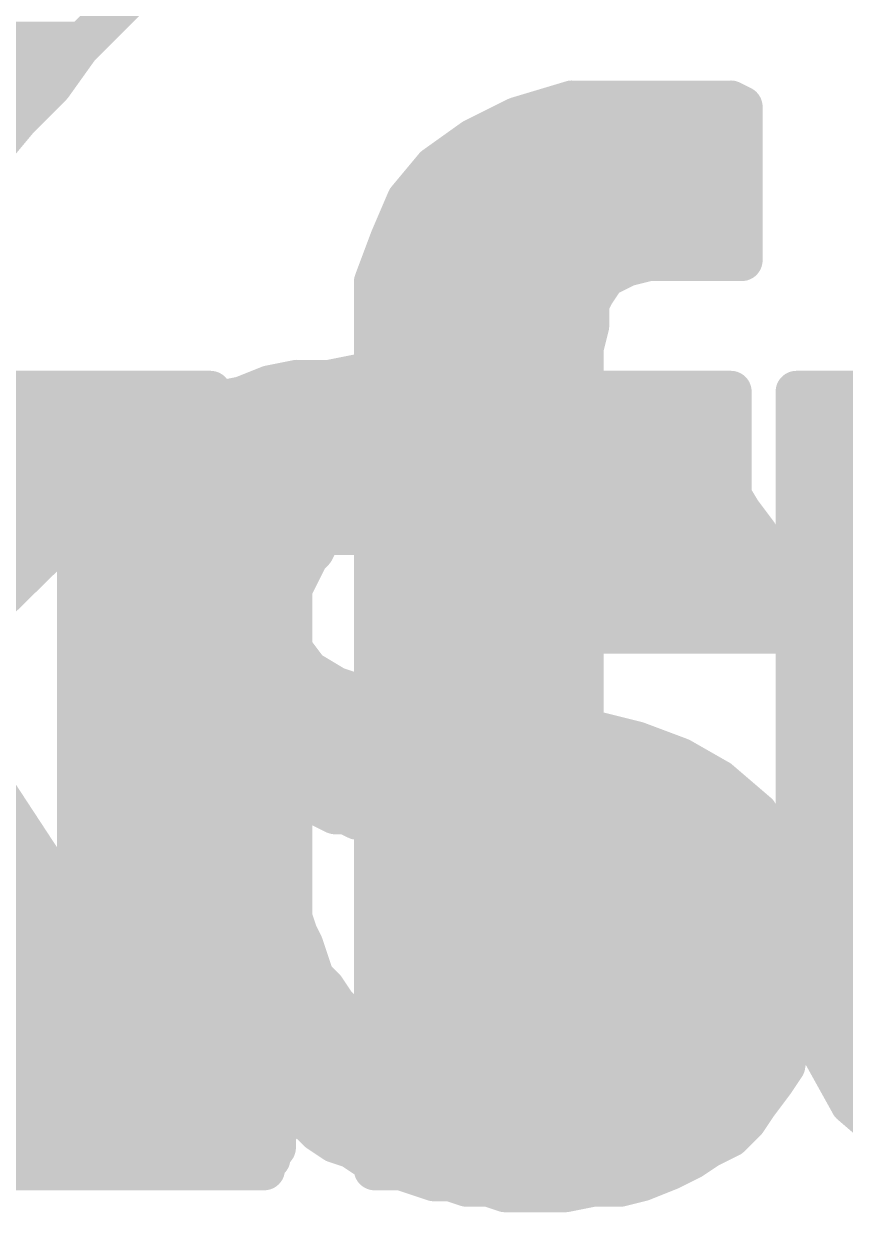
# Model space of a CAD drawing. Extents: x -41 to 66, y -21 to 32.
# Drawn here: x 13.79 to 15.29, y 20.801 to 22.971 of the extents above; entities that cross this region are included whole.
import ezdxf

# ---------------------------------------------------------------- set-up
doc = ezdxf.new("R2010")
doc.units = 0
doc.layers.add('21', color=41, linetype='CONTINUOUS')
doc.layers.add('22', color=40, linetype='CONTINUOUS')

msp = doc.modelspace()

# ---------------------------------------------------------------- linework, layer by layer
at = {"layer": '21', "const_width": 0.0762}
for points in [[(13.891, 22.929), (14.021, 23.059)], [(13.591, 22.9362), (13.8982, 22.9362)], [(13.841, 22.859), (13.891, 22.929)], [(13.591, 22.86), (13.8417, 22.86)], [(13.781, 22.799), (13.841, 22.859)], [(14.691, 22.799), (14.791, 22.829)], [(14.791, 22.829), (15.081, 22.829)], [(15.081, 22.829), (15.101, 22.819)], [(15.101, 22.819), (15.101, 22.539)], [(13.731, 22.739), (13.781, 22.799)], [(14.611, 22.759), (14.691, 22.799)], [(13.591, 22.7838), (13.7683, 22.7838)], [(14.6606, 22.7838), (15.101, 22.7838)], [(14.541, 22.709), (14.611, 22.759)], [(14.491, 22.649), (14.541, 22.709)], [(14.5398, 22.7076), (15.101, 22.7076)], [(14.461, 22.579), (14.491, 22.649)], [(14.4835, 22.6314), (15.101, 22.6314)], [(14.431, 22.499), (14.461, 22.579)], [(14.4521, 22.5552), (15.101, 22.5552)], [(14.891, 22.529), (14.851, 22.509)], [(14.931, 22.539), (14.891, 22.529)], [(15.101, 22.539), (14.931, 22.539)], [(14.851, 22.509), (14.831, 22.479)], [(14.431, 22.299), (14.431, 22.499)], [(14.431, 22.479), (14.831, 22.479)], [(14.831, 22.479), (14.821, 22.459)], [(14.821, 22.459), (14.821, 22.419)], [(14.431, 22.4028), (14.817, 22.4028)], [(14.821, 22.419), (14.811, 22.379)], [(14.811, 22.379), (14.811, 22.299)], [(14.431, 22.3266), (14.811, 22.3266)], [(14.131, 22.299), (13.601, 21.779)], [(13.671, 22.299), (14.131, 22.299)], [(14.281, 22.259), (14.311, 22.299)], [(14.311, 22.299), (14.431, 22.299)], [(14.811, 22.299), (15.081, 22.299)], [(15.081, 22.299), (15.081, 22.039)], [(15.201, 21.299), (15.201, 22.299)], [(15.201, 22.299), (15.581, 22.299)], [(13.6243, 22.2504), (14.0815, 22.2504)], [(14.241, 22.229), (14.281, 22.259)], [(14.2695, 22.2504), (15.081, 22.2504)], [(15.201, 22.2504), (15.581, 22.2504)], [(14.081, 22.069), (14.241, 22.229)], [(13.5511, 22.1742), (14.0038, 22.1742)], [(14.1862, 22.1742), (15.081, 22.1742)], [(15.201, 22.1742), (15.581, 22.1742)], [(13.4779, 22.098), (13.9261, 22.098)], [(14.11, 22.098), (15.081, 22.098)], [(15.201, 22.098), (15.581, 22.098)], [(14.041, 22.039), (14.081, 22.069)], [(14.431, 22.039), (14.041, 22.039)], [(14.431, 20.879), (14.431, 22.039)], [(15.081, 22.039), (14.811, 22.039)], [(14.811, 22.039), (14.811, 20.879)], [(13.4047, 22.0218), (13.8485, 22.0218)], [(14.431, 22.0218), (14.811, 22.0218)], [(15.201, 22.0218), (15.581, 22.0218)], [(13.3315, 21.9456), (13.7708, 21.9456)], [(14.431, 21.9456), (14.811, 21.9456)], [(15.201, 21.9456), (15.581, 21.9456)], [(14.431, 21.8694), (14.811, 21.8694)], [(15.201, 21.8694), (15.581, 21.8694)], [(14.431, 21.7932), (14.811, 21.7932)], [(15.201, 21.7932), (15.581, 21.7932)], [(13.601, 21.779), (14.191, 20.879)], [(14.431, 21.717), (14.811, 21.717)], [(15.201, 21.717), (15.581, 21.717)], [(14.431, 21.6408), (14.811, 21.6408)], [(15.201, 21.6408), (15.581, 21.6408)], [(14.431, 21.5646), (14.811, 21.5646)], [(15.201, 21.5646), (15.581, 21.5646)], [(13.3438, 21.4884), (13.7915, 21.4884)], [(14.431, 21.4884), (14.811, 21.4884)], [(15.201, 21.4884), (15.5823, 21.4884)], [(13.3909, 21.4122), (13.8415, 21.4122)], [(14.431, 21.4122), (14.811, 21.4122)], [(15.201, 21.4122), (15.5919, 21.4122)], [(13.4381, 21.336), (13.8914, 21.336)], [(14.431, 21.336), (14.811, 21.336)], [(15.201, 21.336), (15.6015, 21.336)], [(15.221, 21.189), (15.201, 21.299)], [(13.4853, 21.2598), (13.9414, 21.2598)], [(14.431, 21.2598), (14.811, 21.2598)], [(15.2081, 21.2598), (15.6254, 21.2598)], [(13.5324, 21.1836), (13.9913, 21.1836)], [(14.431, 21.1836), (14.811, 21.1836)], [(15.251, 21.089), (15.221, 21.189)], [(15.2226, 21.1836), (15.6967, 21.1836)], [(13.5796, 21.1074), (14.0413, 21.1074)], [(14.431, 21.1074), (14.811, 21.1074)], [(15.2455, 21.1074), (16.521, 21.1074)], [(15.301, 20.999), (15.251, 21.089)], [(13.6268, 21.0312), (14.0912, 21.0312)], [(14.431, 21.0312), (14.811, 21.0312)], [(15.2831, 21.0312), (16.1091, 21.0312)], [(15.371, 20.939), (15.301, 20.999)], [(13.674, 20.955), (14.1412, 20.955)], [(14.431, 20.955), (14.811, 20.955)], [(14.191, 20.879), (13.721, 20.879)], [(14.811, 20.879), (14.431, 20.879)]]:
    msp.add_lwpolyline(points, dxfattribs=at)
at = {"layer": '21', "const_width": 0.0381}
for points in [[(13.8775, 22.9425, 1), (13.9045, 22.9155)], [(13.9065, 22.9179, 1), (13.8755, 22.9401)], [(13.8982, 22.9171, 1), (13.8982, 22.9552)], [(13.8545, 22.8455, 1), (13.8275, 22.8725)], [(13.8417, 22.8409, 1), (13.8417, 22.879)], [(13.8255, 22.8701, 1), (13.8565, 22.8479)], [(14.791, 22.8481, 1), (14.791, 22.81)], [(14.7965, 22.8108, 1), (14.7855, 22.8472)], [(15.0895, 22.846, 1), (15.0725, 22.812)], [(15.081, 22.81, 1), (15.081, 22.8481)], [(15.1201, 22.819, 1), (15.082, 22.819)], [(15.0925, 22.802, 1), (15.1095, 22.836)], [(13.7675, 22.8125, 1), (13.7945, 22.7855)], [(13.7956, 22.7868, 1), (13.7664, 22.8112)], [(14.6855, 22.8172, 1), (14.6965, 22.7808)], [(14.6995, 22.782, 1), (14.6825, 22.816)], [(13.7683, 22.7647, 1), (13.7683, 22.8028)], [(14.6606, 22.8028, 1), (14.6606, 22.7647)], [(15.101, 22.7647, 1), (15.101, 22.8028)], [(14.6025, 22.776, 1), (14.6195, 22.742)], [(14.6221, 22.7435, 1), (14.5999, 22.7745)], [(14.5398, 22.7266, 1), (14.5398, 22.6885)], [(14.5299, 22.7245, 1), (14.5521, 22.6935)], [(14.5556, 22.6968, 1), (14.5264, 22.7212)], [(15.101, 22.6885, 1), (15.101, 22.7266)], [(14.4764, 22.6612, 1), (14.5056, 22.6368)], [(14.5085, 22.6415, 1), (14.4735, 22.6565)], [(14.4835, 22.6505, 1), (14.4835, 22.6124)], [(15.101, 22.6124, 1), (15.101, 22.6505)], [(14.4788, 22.5723, 1), (14.4432, 22.5857)], [(14.4521, 22.5743, 1), (14.4521, 22.5362)], [(14.4435, 22.5865, 1), (14.4785, 22.5715)], [(15.101, 22.5362, 1), (15.101, 22.5743)], [(14.8864, 22.5475, 1), (14.8956, 22.5105)], [(14.8995, 22.512, 1), (14.8825, 22.546)], [(14.931, 22.5581, 1), (14.931, 22.52)], [(14.9356, 22.5205, 1), (14.9264, 22.5575)], [(15.101, 22.52, 1), (15.101, 22.5581)], [(14.8425, 22.526, 1), (14.8595, 22.492)], [(14.8669, 22.4984, 1), (14.8351, 22.5196)], [(15.082, 22.539, 1), (15.1201, 22.539)], [(14.4132, 22.5057, 1), (14.4488, 22.4923)], [(14.4501, 22.499, 1), (14.412, 22.499)], [(14.431, 22.4981, 1), (14.431, 22.46)], [(14.8151, 22.4896, 1), (14.8469, 22.4684)], [(14.848, 22.4705, 1), (14.814, 22.4875)], [(14.831, 22.46, 1), (14.831, 22.4981)], [(14.8401, 22.459, 1), (14.802, 22.459)], [(14.804, 22.4675, 1), (14.838, 22.4505)], [(14.431, 22.4219, 1), (14.431, 22.3838)], [(14.802, 22.419, 1), (14.8401, 22.419)], [(14.8395, 22.4144, 1), (14.8025, 22.4236)], [(14.817, 22.3838, 1), (14.817, 22.4219)], [(14.83, 22.379, 1), (14.7919, 22.379)], [(14.7925, 22.3836, 1), (14.8295, 22.3744)], [(14.431, 22.3457, 1), (14.431, 22.3076)], [(14.811, 22.3076, 1), (14.811, 22.3457)], [(14.1443, 22.2854, 1), (14.1177, 22.3126)], [(14.131, 22.2799, 1), (14.131, 22.318)], [(14.311, 22.318, 1), (14.311, 22.2799)], [(14.3262, 22.2876, 1), (14.2958, 22.3104)], [(14.431, 22.2799, 1), (14.431, 22.318)], [(14.811, 22.318, 1), (14.811, 22.2799)], [(15.1001, 22.299, 1), (15.062, 22.299)], [(15.081, 22.2799, 1), (15.081, 22.318)], [(15.201, 22.318, 1), (15.201, 22.2799)], [(15.2201, 22.299, 1), (15.182, 22.299)], [(14.412, 22.299, 1), (14.4501, 22.299)], [(14.7919, 22.299, 1), (14.83, 22.299)], [(14.0815, 22.2314, 1), (14.0815, 22.2695)], [(14.2695, 22.2695, 1), (14.2695, 22.2314)], [(14.2658, 22.2704, 1), (14.2962, 22.2476)], [(14.2924, 22.2438, 1), (14.2696, 22.2742)], [(15.081, 22.2314, 1), (15.081, 22.2695)], [(15.201, 22.2695, 1), (15.201, 22.2314)], [(14.2296, 22.2442, 1), (14.2524, 22.2138)], [(14.2545, 22.2155, 1), (14.2275, 22.2425)], [(14.0038, 22.1552, 1), (14.0038, 22.1933)], [(14.1862, 22.1933, 1), (14.1862, 22.1552)], [(15.081, 22.1552, 1), (15.081, 22.1933)], [(15.201, 22.1933, 1), (15.201, 22.1552)], [(13.9261, 22.079, 1), (13.9261, 22.1171)], [(14.11, 22.1171, 1), (14.11, 22.079)], [(15.081, 22.079, 1), (15.081, 22.1171)], [(15.201, 22.1171, 1), (15.201, 22.079)], [(14.0675, 22.0825, 1), (14.0945, 22.0555)], [(14.0924, 22.0538, 1), (14.0696, 22.0842)], [(14.041, 22.0581, 1), (14.041, 22.02)], [(14.0296, 22.0542, 1), (14.0524, 22.0238)], [(14.4501, 22.039, 1), (14.412, 22.039)], [(14.431, 22.02, 1), (14.431, 22.0581)], [(14.811, 22.0581, 1), (14.811, 22.02)], [(14.83, 22.039, 1), (14.7919, 22.039)], [(15.081, 22.02, 1), (15.081, 22.0581)], [(13.8485, 22.0028, 1), (13.8485, 22.0409)], [(14.431, 22.0409, 1), (14.431, 22.0028)], [(14.811, 22.0028, 1), (14.811, 22.0409)], [(15.062, 22.039, 1), (15.1001, 22.039)], [(15.201, 22.0409, 1), (15.201, 22.0028)], [(13.7708, 21.9266, 1), (13.7708, 21.9647)], [(14.431, 21.9647, 1), (14.431, 21.9266)], [(14.811, 21.9266, 1), (14.811, 21.9647)], [(15.201, 21.9647, 1), (15.201, 21.9266)], [(14.431, 21.8885, 1), (14.431, 21.8504)], [(14.811, 21.8504, 1), (14.811, 21.8885)], [(15.201, 21.8885, 1), (15.201, 21.8504)], [(14.431, 21.8123, 1), (14.431, 21.7742)], [(14.811, 21.7742, 1), (14.811, 21.8123)], [(15.201, 21.8123, 1), (15.201, 21.7742)], [(14.431, 21.7361, 1), (14.431, 21.698)], [(14.811, 21.698, 1), (14.811, 21.7361)], [(15.201, 21.7361, 1), (15.201, 21.698)], [(14.431, 21.6599, 1), (14.431, 21.6218)], [(14.811, 21.6218, 1), (14.811, 21.6599)], [(15.201, 21.6599, 1), (15.201, 21.6218)], [(14.431, 21.5837, 1), (14.431, 21.5456)], [(14.811, 21.5456, 1), (14.811, 21.5837)], [(15.201, 21.5837, 1), (15.201, 21.5456)], [(13.7915, 21.4694, 1), (13.7915, 21.5075)], [(14.431, 21.5075, 1), (14.431, 21.4694)], [(14.811, 21.4694, 1), (14.811, 21.5075)], [(15.201, 21.5075, 1), (15.201, 21.4694)], [(13.8415, 21.3932, 1), (13.8415, 21.4313)], [(14.431, 21.4313, 1), (14.431, 21.3932)], [(14.811, 21.3932, 1), (14.811, 21.4313)], [(15.201, 21.4313, 1), (15.201, 21.3932)], [(13.8914, 21.317, 1), (13.8914, 21.3551)], [(14.431, 21.3551, 1), (14.431, 21.317)], [(14.811, 21.317, 1), (14.811, 21.3551)], [(15.201, 21.3551, 1), (15.201, 21.317)], [(15.2197, 21.3024, 1), (15.1823, 21.2956)], [(15.182, 21.299, 1), (15.2201, 21.299)], [(13.9414, 21.2408, 1), (13.9414, 21.2789)], [(14.431, 21.2789, 1), (14.431, 21.2408)], [(14.811, 21.2408, 1), (14.811, 21.2789)], [(15.2081, 21.2789, 1), (15.2081, 21.2408)], [(13.9913, 21.1646, 1), (13.9913, 21.2027)], [(14.431, 21.2027, 1), (14.431, 21.1646)], [(14.811, 21.1646, 1), (14.811, 21.2027)], [(15.2392, 21.1945, 1), (15.2028, 21.1835)], [(15.2226, 21.2027, 1), (15.2226, 21.1646)], [(15.2023, 21.1856, 1), (15.2397, 21.1924)], [(14.0413, 21.0884, 1), (14.0413, 21.1265)], [(14.431, 21.1265, 1), (14.431, 21.0884)], [(14.811, 21.0884, 1), (14.811, 21.1265)], [(15.2455, 21.1265, 1), (15.2455, 21.0884)], [(15.2677, 21.0983, 1), (15.2343, 21.0797)], [(15.2328, 21.0835, 1), (15.2692, 21.0945)], [(14.0912, 21.0122, 1), (14.0912, 21.0503)], [(14.431, 21.0503, 1), (14.431, 21.0122)], [(14.811, 21.0122, 1), (14.811, 21.0503)], [(15.2831, 21.0503, 1), (15.2831, 21.0122)], [(15.3134, 21.0135, 1), (15.2886, 20.9845)], [(15.2843, 20.9897, 1), (15.3177, 21.0083)], [(14.1412, 20.936, 1), (14.1412, 20.9741)], [(14.431, 20.9741, 1), (14.431, 20.936)], [(14.811, 20.936, 1), (14.811, 20.9741)], [(14.191, 20.86, 1), (14.191, 20.8981)], [(14.431, 20.8981, 1), (14.431, 20.86)], [(14.811, 20.86, 1), (14.811, 20.8981)], [(14.1751, 20.8686, 1), (14.2069, 20.8894)], [(14.412, 20.879, 1), (14.4501, 20.879)], [(14.7919, 20.879, 1), (14.83, 20.879)]]:
    msp.add_lwpolyline(points, format="xyb", dxfattribs=at)
at = {"layer": '22', "const_width": 0.0762}
for points in [[(14.289, 22.319), (14.239, 22.309)], [(14.349, 22.319), (14.289, 22.319)], [(14.399, 22.329), (14.349, 22.319)], [(14.387, 22.3266), (14.641, 22.3266)], [(14.629, 22.329), (14.399, 22.329)], [(14.679, 22.319), (14.629, 22.329)], [(14.739, 22.309), (14.679, 22.319)], [(14.239, 22.309), (14.189, 22.289)], [(14.799, 22.289), (14.739, 22.309)], [(14.139, 22.279), (14.089, 22.259)], [(14.189, 22.289), (14.139, 22.279)], [(14.849, 22.279), (14.799, 22.289)], [(14.899, 22.259), (14.849, 22.279)], [(14.089, 22.259), (13.969, 22.169)], [(14.0775, 22.2504), (14.9133, 22.2504)], [(14.999, 22.199), (14.899, 22.259)], [(15.039, 22.169), (14.999, 22.199)], [(13.969, 22.169), (13.939, 22.129)], [(13.9759, 22.1742), (15.0321, 22.1742)], [(15.069, 22.129), (15.039, 22.169)], [(13.939, 22.129), (13.919, 22.089)], [(15.099, 22.079), (15.069, 22.129)], [(13.9235, 22.098), (15.0876, 22.098)], [(13.919, 22.089), (13.899, 22.039)], [(15.129, 22.039), (15.099, 22.079)], [(14.329, 22.029), (14.389, 22.059)], [(14.389, 22.059), (14.409, 22.059)], [(14.409, 22.059), (14.429, 22.069)], [(14.429, 22.069), (14.609, 22.069)], [(14.609, 22.069), (14.709, 22.019)], [(13.899, 22.039), (13.889, 21.989)], [(14.319, 22.009), (14.329, 22.029)], [(15.149, 21.979), (15.129, 22.039)], [(13.8956, 22.0218), (14.3254, 22.0218)], [(14.309, 21.999), (14.319, 22.009)], [(14.7034, 22.0218), (15.1347, 22.0218)], [(14.709, 22.019), (14.749, 21.979)], [(13.889, 21.989), (13.889, 21.119)], [(14.279, 21.939), (14.309, 21.999)], [(14.749, 21.979), (14.759, 21.959)], [(15.169, 21.859), (15.149, 21.979)], [(13.889, 21.9456), (14.2823, 21.9456)], [(14.759, 21.959), (14.769, 21.929)], [(14.7635, 21.9456), (15.1546, 21.9456)], [(14.279, 21.829), (14.279, 21.939)], [(14.769, 21.929), (14.779, 21.909)], [(14.779, 21.909), (14.779, 21.859)], [(13.889, 21.8694), (14.279, 21.8694)], [(14.779, 21.8694), (15.1673, 21.8694)], [(14.779, 21.859), (15.169, 21.859)], [(14.309, 21.789), (14.279, 21.829)], [(13.889, 21.7932), (14.3059, 21.7932)], [(14.359, 21.759), (14.309, 21.789)], [(14.419, 21.739), (14.359, 21.759)], [(14.489, 21.719), (14.419, 21.739)], [(13.889, 21.717), (14.4885, 21.717)], [(14.489, 21.719), (14.439, 21.519)], [(14.439, 21.519), (14.489, 21.719)], [(14.4885, 21.717), (14.503, 21.717)], [(14.559, 21.709), (14.489, 21.719)], [(14.739, 21.689), (14.559, 21.709)], [(14.659, 21.479), (14.739, 21.689)], [(14.739, 21.689), (14.659, 21.479)], [(14.829, 21.679), (14.739, 21.689)], [(14.909, 21.659), (14.829, 21.679)], [(13.889, 21.6408), (14.4695, 21.6408)], [(14.4695, 21.6408), (14.7206, 21.6408)], [(14.7206, 21.6408), (14.9575, 21.6408)], [(14.989, 21.629), (14.909, 21.659)], [(15.059, 21.589), (14.989, 21.629)], [(15.129, 21.529), (15.059, 21.589)], [(13.889, 21.5646), (14.279, 21.5646)], [(14.279, 21.339), (14.279, 21.569)], [(14.279, 21.569), (14.299, 21.549)], [(14.2834, 21.5646), (14.4504, 21.5646)], [(14.4504, 21.5646), (14.6916, 21.5646)], [(14.6916, 21.5646), (15.0875, 21.5646)], [(14.299, 21.549), (14.319, 21.549)], [(14.319, 21.549), (14.359, 21.529)], [(14.359, 21.529), (14.379, 21.529)], [(14.379, 21.529), (14.399, 21.519)], [(14.399, 21.519), (14.439, 21.519)], [(14.439, 21.519), (14.459, 21.509)], [(14.459, 21.509), (14.479, 21.509)], [(14.479, 21.509), (14.509, 21.499)], [(15.169, 21.459), (15.129, 21.529)], [(13.889, 21.4884), (14.279, 21.4884)], [(14.509, 21.499), (14.549, 21.499)], [(14.549, 21.499), (14.579, 21.489)], [(14.579, 21.489), (14.619, 21.489)], [(14.619, 21.489), (14.639, 21.479)], [(14.6202, 21.4884), (14.6626, 21.4884)], [(14.6626, 21.4884), (15.1522, 21.4884)], [(14.639, 21.479), (14.659, 21.479)], [(14.659, 21.479), (14.689, 21.469)], [(14.689, 21.469), (14.709, 21.459)], [(14.709, 21.459), (14.719, 21.449)], [(14.719, 21.449), (14.759, 21.429)], [(15.199, 21.369), (15.169, 21.459)], [(14.759, 21.429), (14.769, 21.419)], [(13.889, 21.4122), (14.279, 21.4122)], [(14.769, 21.419), (14.789, 21.409)], [(14.7826, 21.4122), (15.1846, 21.4122)], [(14.789, 21.409), (14.819, 21.349)], [(15.219, 21.259), (15.199, 21.369)], [(13.889, 21.336), (14.28, 21.336)], [(14.289, 21.309), (14.279, 21.339)], [(14.819, 21.349), (14.819, 21.329)], [(14.819, 21.336), (15.205, 21.336)], [(14.819, 21.329), (14.829, 21.309)], [(14.299, 21.289), (14.289, 21.309)], [(14.829, 21.309), (14.829, 21.259)], [(14.319, 21.229), (14.299, 21.289)], [(13.889, 21.2598), (14.3087, 21.2598)], [(14.829, 21.259), (14.819, 21.229)], [(14.829, 21.2598), (15.2189, 21.2598)], [(15.209, 21.209), (15.219, 21.259)], [(14.339, 21.209), (14.319, 21.229)], [(14.819, 21.229), (14.819, 21.209)], [(14.359, 21.179), (14.339, 21.209)], [(14.819, 21.209), (14.809, 21.189)], [(15.209, 21.159), (15.209, 21.209)], [(13.889, 21.1836), (14.3559, 21.1836)], [(14.809, 21.189), (14.799, 21.179)], [(14.8036, 21.1836), (15.209, 21.1836)], [(14.379, 21.159), (14.359, 21.179)], [(14.799, 21.179), (14.789, 21.159)], [(14.409, 21.139), (14.379, 21.159)], [(14.769, 21.149), (14.759, 21.139)], [(14.789, 21.159), (14.769, 21.149)], [(15.189, 21.119), (15.209, 21.159)], [(13.889, 21.119), (13.879, 21.099)], [(14.449, 21.129), (14.409, 21.139)], [(14.489, 21.109), (14.449, 21.129)], [(14.699, 21.119), (14.679, 21.109)], [(14.719, 21.119), (14.699, 21.119)], [(14.759, 21.139), (14.719, 21.119)], [(15.179, 21.069), (15.189, 21.119)], [(13.879, 21.099), (13.879, 21.009)], [(13.8832, 21.1074), (14.547, 21.1074)], [(14.539, 21.109), (14.489, 21.109)], [(14.589, 21.099), (14.539, 21.109)], [(14.639, 21.099), (14.589, 21.099)], [(14.659, 21.109), (14.639, 21.099)], [(14.6558, 21.1074), (15.1867, 21.1074)], [(14.679, 21.109), (14.659, 21.109)], [(15.159, 21.039), (15.179, 21.069)], [(13.879, 21.0312), (15.1532, 21.0312)], [(15.129, 20.999), (15.159, 21.039)], [(13.879, 21.009), (13.869, 20.989)], [(14.259, 20.959), (14.259, 21.019)], [(14.259, 21.019), (14.279, 20.989)], [(13.869, 20.989), (13.869, 20.969)], [(14.279, 20.989), (14.309, 20.969)], [(15.109, 20.969), (15.129, 20.999)], [(13.869, 20.969), (13.859, 20.949)], [(14.309, 20.969), (14.329, 20.949)], [(15.079, 20.939), (15.109, 20.969)], [(13.859, 20.949), (13.859, 20.919)], [(13.862, 20.955), (14.255, 20.955)], [(14.249, 20.949), (14.259, 20.959)], [(14.249, 20.919), (14.249, 20.949)], [(14.323, 20.955), (15.095, 20.955)], [(14.329, 20.949), (14.359, 20.929)], [(14.359, 20.929), (14.389, 20.919)], [(15.039, 20.919), (15.079, 20.939)], [(13.859, 20.919), (13.849, 20.899)], [(14.239, 20.909), (14.249, 20.919)], [(14.239, 20.899), (14.239, 20.909)], [(14.389, 20.919), (14.419, 20.899)], [(15.009, 20.899), (15.039, 20.919)], [(13.849, 20.899), (13.839, 20.889)], [(13.839, 20.889), (13.839, 20.879)], [(13.839, 20.879), (14.229, 20.879)], [(14.229, 20.889), (14.239, 20.899)], [(14.229, 20.879), (14.229, 20.889)], [(14.419, 20.899), (14.539, 20.859)], [(14.4796, 20.8788), (14.9685, 20.8788)], [(14.919, 20.859), (14.969, 20.879)], [(14.969, 20.879), (15.009, 20.899)], [(14.539, 20.859), (14.569, 20.859)], [(14.569, 20.859), (14.599, 20.849)], [(14.879, 20.849), (14.919, 20.859)], [(14.599, 20.849), (14.639, 20.849)], [(14.639, 20.849), (14.669, 20.839)], [(14.669, 20.839), (14.779, 20.839)], [(14.779, 20.839), (14.829, 20.849)], [(14.829, 20.849), (14.879, 20.849)]]:
    msp.add_lwpolyline(points, dxfattribs=at)
at = {"layer": '22', "const_width": 0.0381}
for points in [[(14.289, 22.3381, 1), (14.289, 22.3)], [(14.2927, 22.3003, 1), (14.2853, 22.3377)], [(14.3453, 22.3377, 1), (14.3527, 22.3003)], [(14.349, 22.3, 1), (14.349, 22.3381)], [(14.387, 22.3457, 1), (14.387, 22.3076)], [(14.399, 22.3481, 1), (14.399, 22.31)], [(14.4027, 22.3103, 1), (14.3953, 22.3477)], [(14.6327, 22.3477, 1), (14.6253, 22.3103)], [(14.629, 22.31, 1), (14.629, 22.3481)], [(14.641, 22.3076, 1), (14.641, 22.3457)], [(14.6821, 22.3378, 1), (14.6759, 22.3002)], [(14.6753, 22.3003, 1), (14.6827, 22.3377)], [(14.2353, 22.3277, 1), (14.2427, 22.2903)], [(14.2461, 22.2913, 1), (14.2319, 22.3267)], [(14.745, 22.3271, 1), (14.733, 22.2909)], [(14.7359, 22.2902, 1), (14.7421, 22.3278)], [(14.1353, 22.2977, 1), (14.1427, 22.2603)], [(14.1461, 22.2613, 1), (14.1319, 22.2967)], [(14.1819, 22.3067, 1), (14.1961, 22.2713)], [(14.1927, 22.2703, 1), (14.1853, 22.3077)], [(14.8027, 22.3077, 1), (14.7953, 22.2703)], [(14.793, 22.2709, 1), (14.805, 22.3071)], [(14.8561, 22.2967, 1), (14.8419, 22.2613)], [(14.8453, 22.2603, 1), (14.8527, 22.2977)], [(14.0775, 22.2695, 1), (14.0775, 22.2314)], [(14.0819, 22.2767, 1), (14.0961, 22.2413)], [(14.1004, 22.2438, 1), (14.0776, 22.2742)], [(14.9088, 22.2753, 1), (14.8892, 22.2427)], [(14.8919, 22.2413, 1), (14.9061, 22.2767)], [(14.9133, 22.2314, 1), (14.9133, 22.2695)], [(15.0104, 22.2142, 1), (14.9876, 22.1838)], [(14.9892, 22.1827, 1), (15.0088, 22.2153)], [(13.9576, 22.1842, 1), (13.9804, 22.1538)], [(13.9842, 22.1576, 1), (13.9538, 22.1804)], [(13.9759, 22.1933, 1), (13.9759, 22.1552)], [(15.0542, 22.1804, 1), (15.0238, 22.1576)], [(15.0276, 22.1538, 1), (15.0504, 22.1842)], [(15.0321, 22.1552, 1), (15.0321, 22.1933)], [(13.9238, 22.1404, 1), (13.9542, 22.1176)], [(13.956, 22.1205, 1), (13.922, 22.1375)], [(15.0853, 22.1388, 1), (15.0527, 22.1192)], [(15.0538, 22.1176, 1), (15.0842, 22.1404)], [(13.9235, 22.1171, 1), (13.9235, 22.079)], [(15.0876, 22.079, 1), (15.0876, 22.1171)], [(13.902, 22.0975, 1), (13.936, 22.0805)], [(13.9367, 22.0819, 1), (13.9013, 22.0961)], [(15.1142, 22.0904, 1), (15.0838, 22.0676)], [(14.389, 22.0781, 1), (14.389, 22.04)], [(14.3975, 22.042, 1), (14.3805, 22.076)], [(14.4005, 22.076, 1), (14.4175, 22.042)], [(14.409, 22.04, 1), (14.409, 22.0781)], [(14.429, 22.0881, 1), (14.429, 22.05)], [(14.4375, 22.052, 1), (14.4205, 22.086)], [(14.6175, 22.086, 1), (14.6005, 22.052)], [(14.609, 22.05, 1), (14.609, 22.0881)], [(15.0827, 22.0692, 1), (15.1153, 22.0888)], [(13.9177, 22.0353, 1), (13.8803, 22.0427)], [(14.346, 22.0205, 1), (14.312, 22.0375)], [(15.1471, 22.045, 1), (15.1109, 22.033)], [(15.1138, 22.0276, 1), (15.1442, 22.0504)], [(13.8956, 22.0409, 1), (13.8956, 22.0028)], [(13.8813, 22.0461, 1), (13.9167, 22.0319)], [(14.3325, 21.9955, 1), (14.3055, 22.0225)], [(14.3205, 22.046, 1), (14.3375, 22.012)], [(14.3254, 22.0028, 1), (14.3254, 22.0409)], [(14.7034, 22.0409, 1), (14.7034, 22.0028)], [(14.7225, 22.0325, 1), (14.6955, 22.0055)], [(14.7005, 22.002, 1), (14.7175, 22.036)], [(15.1347, 22.0028, 1), (15.1347, 22.0409)], [(13.9081, 21.989, 1), (13.87, 21.989)], [(14.2955, 22.0125, 1), (14.3225, 21.9855)], [(14.326, 21.9905, 1), (14.292, 22.0075)], [(14.302, 22.0175, 1), (14.336, 22.0005)], [(13.8703, 21.9927, 1), (13.9077, 21.9853)], [(14.766, 21.9875, 1), (14.732, 21.9705)], [(14.7355, 21.9655, 1), (14.7625, 21.9925)], [(15.1678, 21.9821, 1), (15.1302, 21.9759)], [(15.1309, 21.973, 1), (15.1671, 21.985)], [(13.889, 21.9647, 1), (13.889, 21.9266)], [(14.2823, 21.9266, 1), (14.2823, 21.9647)], [(14.7771, 21.965, 1), (14.7409, 21.953)], [(14.742, 21.9505, 1), (14.776, 21.9675)], [(14.7635, 21.9647, 1), (14.7635, 21.9266)], [(15.1546, 21.9266, 1), (15.1546, 21.9647)], [(14.298, 21.939, 1), (14.2599, 21.939)], [(14.262, 21.9475, 1), (14.296, 21.9305)], [(14.786, 21.9375, 1), (14.752, 21.9205)], [(14.7509, 21.923, 1), (14.7871, 21.935)], [(14.798, 21.909, 1), (14.7599, 21.909)], [(14.762, 21.9005, 1), (14.796, 21.9175)], [(13.889, 21.8885, 1), (13.889, 21.8504)], [(14.279, 21.8504, 1), (14.279, 21.8885)], [(14.779, 21.8885, 1), (14.779, 21.8504)], [(14.779, 21.8781, 1), (14.779, 21.84)], [(15.1673, 21.8504, 1), (15.1673, 21.8885)], [(15.169, 21.84, 1), (15.169, 21.8781)], [(14.7599, 21.859, 1), (14.798, 21.859)], [(15.1502, 21.8559, 1), (15.1878, 21.8621)], [(14.2942, 21.8404, 1), (14.2638, 21.8176)], [(13.889, 21.8123, 1), (13.889, 21.7742)], [(14.2599, 21.829, 1), (14.298, 21.829)], [(14.3059, 21.7742, 1), (14.3059, 21.8123)], [(14.3188, 21.8053, 1), (14.2992, 21.7727)], [(14.2938, 21.7776, 1), (14.3242, 21.8004)], [(14.365, 21.7771, 1), (14.353, 21.7409)], [(14.3492, 21.7427, 1), (14.3688, 21.7753)], [(14.4242, 21.7573, 1), (14.4138, 21.7207)], [(14.413, 21.7209, 1), (14.425, 21.7571)], [(13.889, 21.7361, 1), (13.889, 21.698)], [(14.4885, 21.7361, 1), (14.4885, 21.698)], [(14.4917, 21.7379, 1), (14.4863, 21.7001)], [(14.5075, 21.7144, 1), (14.4705, 21.7236)], [(14.5075, 21.7144, 1), (14.4705, 21.7236)], [(14.4838, 21.7007, 1), (14.4942, 21.7373)], [(14.4885, 21.698, 1), (14.4885, 21.7361)], [(14.503, 21.698, 1), (14.503, 21.7361)], [(14.5611, 21.7279, 1), (14.5569, 21.6901)], [(14.5563, 21.6901, 1), (14.5617, 21.7279)], [(14.7411, 21.7079, 1), (14.7369, 21.6701)], [(14.7568, 21.6822, 1), (14.7212, 21.6958)], [(14.7568, 21.6822, 1), (14.7212, 21.6958)], [(14.7369, 21.6701, 1), (14.7411, 21.7079)], [(14.8336, 21.6975, 1), (14.8244, 21.6605)], [(14.8269, 21.6601, 1), (14.8311, 21.6979)], [(13.889, 21.6599, 1), (13.889, 21.6218)], [(14.4695, 21.6599, 1), (14.4695, 21.6218)], [(14.4695, 21.6218, 1), (14.4695, 21.6599)], [(14.7206, 21.6599, 1), (14.7206, 21.6218)], [(14.7206, 21.6218, 1), (14.7206, 21.6599)], [(14.9157, 21.6768, 1), (14.9023, 21.6412)], [(14.9044, 21.6405, 1), (14.9136, 21.6775)], [(14.9575, 21.6218, 1), (14.9575, 21.6599)], [(14.9985, 21.6455, 1), (14.9795, 21.6125)], [(14.9823, 21.6112, 1), (14.9957, 21.6468)], [(15.0714, 21.6035, 1), (15.0466, 21.5745)], [(15.0495, 21.5725, 1), (15.0685, 21.6055)], [(13.889, 21.5837, 1), (13.889, 21.5456)], [(14.298, 21.569, 1), (14.2599, 21.569)], [(14.2925, 21.5825, 1), (14.2655, 21.5555)], [(14.2834, 21.5837, 1), (14.2834, 21.5456)], [(14.279, 21.5456, 1), (14.279, 21.5837)], [(14.4504, 21.5837, 1), (14.4504, 21.5456)], [(14.4504, 21.5456, 1), (14.4504, 21.5837)], [(14.6916, 21.5837, 1), (14.6916, 21.5456)], [(14.6916, 21.5456, 1), (14.6916, 21.5837)], [(15.0875, 21.5456, 1), (15.0875, 21.5837)], [(14.299, 21.568, 1), (14.299, 21.5299)], [(14.2855, 21.5355, 1), (14.3125, 21.5625)], [(14.3275, 21.566, 1), (14.3105, 21.532)], [(14.319, 21.5299, 1), (14.319, 21.568)], [(14.359, 21.548, 1), (14.359, 21.5099)], [(14.3505, 21.512, 1), (14.3675, 21.546)], [(14.3875, 21.546, 1), (14.3705, 21.512)], [(14.379, 21.5099, 1), (14.379, 21.548)], [(14.399, 21.5381, 1), (14.399, 21.5)], [(14.3905, 21.502, 1), (14.4075, 21.536)], [(14.4475, 21.536, 1), (14.4305, 21.502)], [(14.439, 21.5, 1), (14.439, 21.5381)], [(14.459, 21.5281, 1), (14.459, 21.49)], [(14.485, 21.5271, 1), (14.473, 21.4909)], [(14.479, 21.49, 1), (14.479, 21.5281)], [(15.1455, 21.5385, 1), (15.1125, 21.5195)], [(15.1166, 21.5145, 1), (15.1414, 21.5435)], [(13.889, 21.5075, 1), (13.889, 21.4694)], [(14.279, 21.4694, 1), (14.279, 21.5075)], [(14.4205, 21.5236, 1), (14.4575, 21.5144)], [(14.4205, 21.5236, 1), (14.4575, 21.5144)], [(14.4505, 21.492, 1), (14.4675, 21.526)], [(14.509, 21.5181, 1), (14.509, 21.48)], [(14.503, 21.4809, 1), (14.515, 21.5171)], [(14.555, 21.5171, 1), (14.543, 21.4809)], [(14.549, 21.48, 1), (14.549, 21.5181)], [(14.579, 21.5081, 1), (14.579, 21.47)], [(14.573, 21.4709, 1), (14.585, 21.5071)], [(14.6275, 21.506, 1), (14.6105, 21.472)], [(14.6202, 21.5075, 1), (14.6202, 21.4694)], [(14.619, 21.47, 1), (14.619, 21.5081)], [(14.6626, 21.5075, 1), (14.6626, 21.4694)], [(14.6626, 21.4694, 1), (14.6626, 21.5075)], [(15.1522, 21.4694, 1), (15.1522, 21.5075)], [(14.639, 21.4981, 1), (14.639, 21.46)], [(14.6305, 21.462, 1), (14.6475, 21.496)], [(14.665, 21.4971, 1), (14.653, 21.4609)], [(14.6412, 21.4858, 1), (14.6768, 21.4722)], [(14.6412, 21.4858, 1), (14.6768, 21.4722)], [(14.659, 21.46, 1), (14.659, 21.4981)], [(14.6975, 21.486, 1), (14.6805, 21.452)], [(14.683, 21.4509, 1), (14.695, 21.4871)], [(14.7225, 21.4725, 1), (14.6955, 21.4455)], [(14.7275, 21.466, 1), (14.7105, 21.432)], [(14.7005, 21.442, 1), (14.7175, 21.476)], [(14.7055, 21.4355, 1), (14.7325, 21.4625)], [(15.1871, 21.465, 1), (15.1509, 21.453)], [(15.1525, 21.4495, 1), (15.1855, 21.4685)], [(14.7725, 21.4425, 1), (14.7455, 21.4155)], [(14.7505, 21.412, 1), (14.7675, 21.446)], [(13.889, 21.4313, 1), (13.889, 21.3932)], [(14.279, 21.3932, 1), (14.279, 21.4313)], [(14.7775, 21.436, 1), (14.7605, 21.402)], [(14.7555, 21.4055, 1), (14.7825, 21.4325)], [(14.7826, 21.4313, 1), (14.7826, 21.3932)], [(14.806, 21.4175, 1), (14.772, 21.4005)], [(14.7805, 21.392, 1), (14.7975, 21.426)], [(15.1846, 21.3932, 1), (15.1846, 21.4313)], [(15.2177, 21.3724, 1), (15.1803, 21.3656)], [(13.889, 21.3551, 1), (13.889, 21.317)], [(14.2971, 21.345, 1), (14.2609, 21.333)], [(14.28, 21.317, 1), (14.28, 21.3551)], [(14.819, 21.3551, 1), (14.819, 21.317)], [(14.8381, 21.349, 1), (14.8, 21.349)], [(14.802, 21.3405, 1), (14.836, 21.3575)], [(15.1809, 21.363, 1), (15.2171, 21.375)], [(15.205, 21.317, 1), (15.205, 21.3551)], [(14.2599, 21.339, 1), (14.298, 21.339)], [(14.836, 21.3375, 1), (14.802, 21.3205)], [(14.306, 21.3175, 1), (14.272, 21.3005)], [(14.2709, 21.303, 1), (14.3071, 21.315)], [(14.8, 21.329, 1), (14.8381, 21.329)], [(14.8481, 21.309, 1), (14.81, 21.309)], [(14.812, 21.3005, 1), (14.846, 21.3175)], [(14.3171, 21.295, 1), (14.2809, 21.283)], [(14.282, 21.2805, 1), (14.316, 21.2975)], [(13.889, 21.2789, 1), (13.889, 21.2408)], [(14.3087, 21.2408, 1), (14.3087, 21.2789)], [(14.829, 21.2789, 1), (14.829, 21.2408)], [(14.8471, 21.253, 1), (14.8109, 21.265)], [(15.2377, 21.2553, 1), (15.2003, 21.2627)], [(15.2189, 21.2408, 1), (15.2189, 21.2789)], [(14.3325, 21.2425, 1), (14.3055, 21.2155)], [(14.8381, 21.229, 1), (14.8, 21.229)], [(14.81, 21.259, 1), (14.8481, 21.259)], [(15.2003, 21.2556, 1), (15.2377, 21.2624)], [(14.3009, 21.223, 1), (14.3371, 21.235)], [(14.3549, 21.2196, 1), (14.3231, 21.1984)], [(14.8009, 21.235, 1), (14.8371, 21.223)], [(14.836, 21.2005, 1), (14.802, 21.2175)], [(15.2281, 21.209, 1), (15.19, 21.209)], [(13.889, 21.2027, 1), (13.889, 21.1646)], [(14.3255, 21.1955, 1), (14.3525, 21.2225)], [(14.3559, 21.1646, 1), (14.3559, 21.2027)], [(14.8036, 21.2027, 1), (14.8036, 21.1646)], [(14.8225, 21.1755, 1), (14.7955, 21.2025)], [(14.8, 21.209, 1), (14.8381, 21.209)], [(15.1903, 21.2127, 1), (15.2277, 21.2053)], [(15.209, 21.1646, 1), (15.209, 21.2027)], [(14.3725, 21.1925, 1), (14.3455, 21.1655)], [(14.3431, 21.1684, 1), (14.3749, 21.1896)], [(14.7855, 21.1925, 1), (14.8125, 21.1655)], [(14.816, 21.1705, 1), (14.782, 21.1875)], [(14.792, 21.1975, 1), (14.826, 21.1805)], [(14.3896, 21.1749, 1), (14.3684, 21.1431)], [(14.3655, 21.1455, 1), (14.3925, 21.1725)], [(14.7605, 21.166, 1), (14.7775, 21.132)], [(14.7825, 21.1355, 1), (14.7555, 21.1625)], [(14.772, 21.1675, 1), (14.806, 21.1505)], [(14.7975, 21.142, 1), (14.7805, 21.176)], [(15.19, 21.159, 1), (15.2281, 21.159)], [(15.226, 21.1505, 1), (15.192, 21.1675)], [(13.906, 21.1105, 1), (13.872, 21.1275)], [(14.4136, 21.1575, 1), (14.4044, 21.1205)], [(14.3984, 21.1231, 1), (14.4196, 21.1549)], [(14.4575, 21.146, 1), (14.4405, 21.112)], [(14.4444, 21.1105, 1), (14.4536, 21.1475)], [(14.699, 21.138, 1), (14.699, 21.0999)], [(14.7075, 21.102, 1), (14.6905, 21.136)], [(14.719, 21.0999, 1), (14.719, 21.138)], [(14.7455, 21.1525, 1), (14.7725, 21.1255)], [(14.7675, 21.122, 1), (14.7505, 21.156)], [(15.2077, 21.1153, 1), (15.1703, 21.1227)], [(13.8981, 21.099, 1), (13.86, 21.099)], [(13.8832, 21.1265, 1), (13.8832, 21.0884)], [(13.87, 21.119, 1), (13.9081, 21.119)], [(14.489, 21.1281, 1), (14.489, 21.09)], [(14.4805, 21.092, 1), (14.4975, 21.126)], [(14.5427, 21.1277, 1), (14.5353, 21.0903)], [(14.539, 21.09, 1), (14.539, 21.1281)], [(14.547, 21.0884, 1), (14.547, 21.1265)], [(14.589, 21.1181, 1), (14.589, 21.08)], [(14.5853, 21.0803, 1), (14.5927, 21.1177)], [(14.6305, 21.116, 1), (14.6475, 21.082)], [(14.6558, 21.1265, 1), (14.6558, 21.0884)], [(14.639, 21.08, 1), (14.639, 21.1181)], [(14.659, 21.1281, 1), (14.659, 21.09)], [(14.6675, 21.092, 1), (14.6505, 21.126)], [(14.6705, 21.126, 1), (14.6875, 21.092)], [(14.679, 21.09, 1), (14.679, 21.1281)], [(14.7105, 21.136, 1), (14.7275, 21.102)], [(15.172, 21.1275, 1), (15.206, 21.1105)], [(15.1867, 21.0884, 1), (15.1867, 21.1265)], [(13.862, 21.1075, 1), (13.896, 21.0905)], [(15.1603, 21.0727, 1), (15.1977, 21.0653)], [(15.1949, 21.0584, 1), (15.1631, 21.0796)], [(13.879, 21.0503, 1), (13.879, 21.0122)], [(15.1742, 21.0276, 1), (15.1438, 21.0504)], [(15.1532, 21.0122, 1), (15.1532, 21.0503)], [(14.2749, 21.0296, 1), (14.2431, 21.0084)], [(14.2781, 21.019, 1), (14.24, 21.019)], [(15.1431, 21.0496, 1), (15.1749, 21.0284)], [(13.8881, 20.989, 1), (13.85, 20.989)], [(13.86, 21.009, 1), (13.8981, 21.009)], [(13.896, 21.0005, 1), (13.862, 21.0175)], [(14.2896, 21.0049, 1), (14.2684, 20.9731)], [(15.1138, 21.0104, 1), (15.1442, 20.9876)], [(15.1449, 20.9884, 1), (15.1131, 21.0096)], [(13.852, 20.9975, 1), (13.886, 20.9805)], [(13.886, 20.9605, 1), (13.852, 20.9775)], [(14.2631, 20.9784, 1), (14.2949, 20.9996)], [(14.3225, 20.9825, 1), (14.2955, 20.9555)], [(14.2984, 20.9531, 1), (14.3196, 20.9849)], [(15.1225, 20.9555, 1), (15.0955, 20.9825)], [(13.878, 20.949, 1), (13.8399, 20.949)], [(13.862, 20.9741, 1), (13.862, 20.936)], [(13.85, 20.969, 1), (13.8881, 20.969)], [(14.2681, 20.949, 1), (14.23, 20.949)], [(14.2725, 20.9455, 1), (14.2455, 20.9725)], [(14.255, 20.936, 1), (14.255, 20.9741)], [(14.323, 20.9741, 1), (14.323, 20.936)], [(14.3396, 20.9649, 1), (14.3184, 20.9331)], [(15.0931, 20.9796, 1), (15.1249, 20.9584)], [(15.095, 20.936, 1), (15.095, 20.9741)], [(13.842, 20.9575, 1), (13.876, 20.9405)], [(14.2355, 20.9625, 1), (14.2625, 20.9355)], [(14.24, 20.959, 1), (14.2781, 20.959)], [(14.3155, 20.9355, 1), (14.3425, 20.9625)], [(14.365, 20.9471, 1), (14.353, 20.9109)], [(14.3484, 20.9131, 1), (14.3696, 20.9449)], [(15.0655, 20.9525, 1), (15.0925, 20.9255)], [(15.0875, 20.922, 1), (15.0705, 20.956)], [(13.876, 20.9105, 1), (13.842, 20.9275)], [(14.2255, 20.9225, 1), (14.2525, 20.8955)], [(14.2581, 20.909, 1), (14.22, 20.909)], [(14.2625, 20.9055, 1), (14.2355, 20.9325)], [(14.3996, 20.9349, 1), (14.3784, 20.9031)], [(14.383, 20.9009, 1), (14.395, 20.9371)], [(15.0305, 20.936, 1), (15.0475, 20.902)], [(15.0496, 20.9031, 1), (15.0284, 20.9349)], [(13.8255, 20.9025, 1), (13.8525, 20.8755)], [(13.839, 20.8981, 1), (13.839, 20.86)], [(13.8581, 20.889, 1), (13.82, 20.889)], [(13.832, 20.9075, 1), (13.866, 20.8905)], [(13.8625, 20.8855, 1), (13.8355, 20.9125)], [(13.8399, 20.919, 1), (13.878, 20.919)], [(14.2155, 20.9025, 1), (14.2425, 20.8755)], [(14.2481, 20.889, 1), (14.21, 20.889)], [(14.22, 20.899, 1), (14.2581, 20.899)], [(14.2525, 20.8855, 1), (14.2255, 20.9125)], [(14.229, 20.86, 1), (14.229, 20.8981)], [(14.23, 20.919, 1), (14.2681, 20.919)], [(14.425, 20.9171, 1), (14.413, 20.8809)], [(14.4084, 20.8831, 1), (14.4296, 20.9149)], [(14.4796, 20.8979, 1), (14.4796, 20.8598)], [(14.9761, 20.8613, 1), (14.9619, 20.8967)], [(14.9685, 20.8598, 1), (14.9685, 20.8979)], [(14.9984, 20.9149, 1), (15.0196, 20.8831)], [(15.0175, 20.882, 1), (15.0005, 20.916)], [(13.82, 20.879, 1), (13.8581, 20.879)], [(14.21, 20.879, 1), (14.2481, 20.879)], [(14.539, 20.8781, 1), (14.539, 20.84)], [(14.533, 20.8409, 1), (14.545, 20.8771)], [(14.575, 20.8771, 1), (14.563, 20.8409)], [(14.569, 20.84, 1), (14.569, 20.8781)], [(14.9119, 20.8767, 1), (14.9261, 20.8413)], [(14.9236, 20.8405, 1), (14.9144, 20.8775)], [(14.9605, 20.896, 1), (14.9775, 20.862)], [(14.599, 20.8681, 1), (14.599, 20.83)], [(14.593, 20.8309, 1), (14.605, 20.8671)], [(14.645, 20.8671, 1), (14.633, 20.8309)], [(14.639, 20.83, 1), (14.639, 20.8681)], [(14.669, 20.8581, 1), (14.669, 20.82)], [(14.663, 20.8209, 1), (14.675, 20.8571)], [(14.7753, 20.8577, 1), (14.7827, 20.8203)], [(14.779, 20.82, 1), (14.779, 20.8581)], [(14.829, 20.8681, 1), (14.829, 20.83)], [(14.8327, 20.8303, 1), (14.8253, 20.8677)], [(14.8744, 20.8675, 1), (14.8836, 20.8305)], [(14.879, 20.83, 1), (14.879, 20.8681)]]:
    msp.add_lwpolyline(points, format="xyb", dxfattribs=at)

doc.saveas('drawing.dxf')
